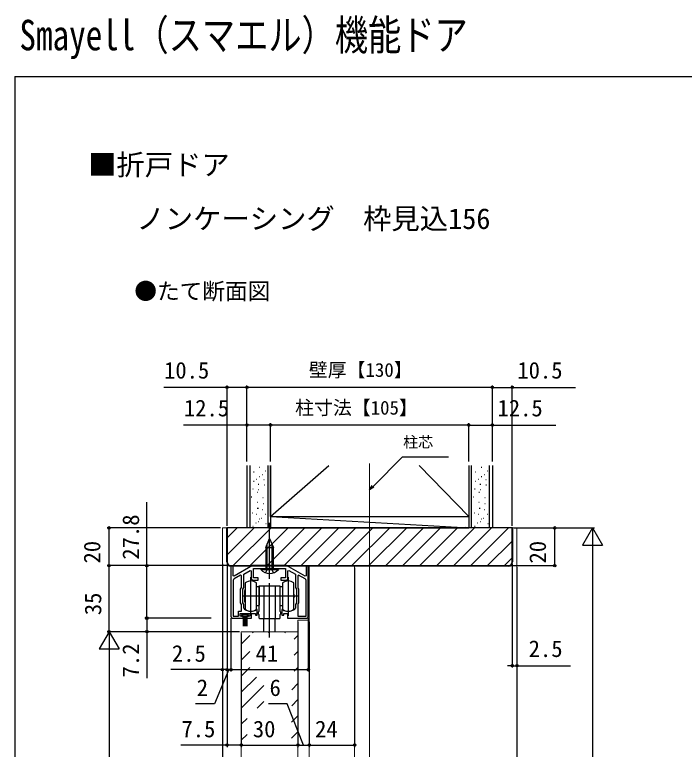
# Model space of a CAD drawing. Units: millimetres, scale not verified. Extents: x -525 to 525, y -783 to 780.
# Drawn here: x -525 to -170.4, y 390.8 to 779.6 of the extents above; entities that cross this region are included whole.
import ezdxf
from ezdxf.enums import TextEntityAlignment as Align

# ---------------------------------------------------------------- set-up
doc = ezdxf.new("R2010")
doc.units = ezdxf.units.MM
doc.header["$LTSCALE"] = 4
for name, color, linetype in [('0-2_USER1', 3, 'Continuous'), ('0-3_YKK_11', 7, 'Continuous'), ('0-6_YKK_13', 4, 'Continuous'), ('0-8_YKK_D', 6, 'Continuous'), ('0-9_YKK_ZWAK', 7, 'Continuous'), ('0-A_YSS_K', 3, 'Continuous'), ('0-B_YSS_KE', 3, 'Continuous')]:
    doc.layers.add(name, color=color, linetype=linetype)
doc.layers.add('0-5_YKK_12', color=2, linetype='Continuous', lineweight=18)
doc.styles.add('ＭＳ ゴシック', font='')
doc.styles.get('ＭＳ ゴシック').set_extended_font_data('MS Gothic')

msp = doc.modelspace()

# ---------------------------------------------------------------- linework, layer by layer
at = {"layer": '0-3_YKK_11'}
for p, q in [((-410.503, 487.783), (-410.503, 461.183)), ((-370.703, 461.183), (-370.703, 480.074)), ((-399.752, 463.883), (-399.954, 463.883)), ((-380.052, 463.883), (-380.254, 463.883))]:
    msp.add_line(p, q, dxfattribs=at)
for points in [[(-369.503, 461.183), (-369.503, 487.783), (-370.703, 487.783), (-370.703, 482.614), (-371.203, 482.325), (-381.003, 487.983), (-399.003, 487.983), (-408.803, 482.325), (-409.303, 482.614), (-409.303, 487.783), (-410.503, 487.783)], [(-398.703, 480.383), (-396.003, 480.383), (-396.003, 481.583), (-398.503, 481.583), (-398.503, 486.383), (-390.461, 486.383), (-390.278, 486.503), (-389.728, 486.503), (-389.545, 486.383), (-381.503, 486.383), (-381.503, 481.583), (-384.003, 481.583), (-384.003, 480.383), (-381.303, 480.383)], [(-409.303, 480.074), (-409.303, 461.183), (-406.503, 461.183), (-406.503, 463.883), (-404.903, 463.883), (-404.903, 467.383), (-405.403, 468.249), (-405.403, 475.517), (-404.903, 476.383), (-404.903, 482.614), (-405.403, 482.903), (-408.803, 480.94)], [(-403.528, 465.204), (-403.703, 465.584), (-403.703, 467.383), (-404.203, 468.249), (-404.203, 475.517), (-403.703, 476.383), (-403.703, 483.422), (-400.203, 485.443), (-399.703, 485.154), (-399.703, 481.383)], [(-380.303, 481.383), (-380.303, 485.154), (-379.803, 485.443), (-376.303, 483.422), (-376.303, 476.383), (-375.803, 475.517), (-375.803, 468.249), (-376.303, 467.383), (-376.303, 465.584), (-376.478, 465.204)], [(-371.203, 480.94), (-374.603, 482.903), (-375.103, 482.614), (-375.103, 476.383), (-374.603, 475.517), (-374.603, 468.249), (-375.103, 467.383), (-375.103, 461.183), (-370.703, 461.183)], [(-409.503, 460.183), (-404.003, 460.183), (-404.003, 461.183), (-405.503, 461.183), (-405.503, 462.683), (-400.503, 462.683), (-400.503, 461.183), (-402.003, 461.183), (-402.003, 460.183), (-399.503, 460.183), (-399.503, 462.683), (-397.503, 462.683), (-397.503, 461.783), (-396.503, 461.783), (-396.503, 464.683), (-396.814, 464.683), (-396.966, 464.642)], [(-383.04, 464.642), (-383.192, 464.683), (-383.503, 464.683), (-383.503, 461.783), (-382.503, 461.783), (-382.503, 462.683), (-380.503, 462.683), (-380.503, 460.183), (-370.503, 460.183)]]:
    msp.add_lwpolyline(points, dxfattribs=at)
for centre, radius, start, end in [((-408.303, 480.074), 1, 120, 180.00003), ((-398.703, 481.383), 1, 180.00001, 269.99999), ((-381.303, 481.383), 1, 270.00001, 359.99999), ((-371.703, 480.074), 1, 359.99997, 60), ((-399.953, 469.383), 5.5, 229.45839, 269.99109), ((-399.753, 469.383), 5.5, 270.00891, 300.45033), ((-380.253, 469.383), 5.5, 239.54967, 269.99109), ((-380.053, 469.383), 5.5, 270.00891, 310.54161), ((-409.503, 461.183), 1, 180.00001, 269.99999), ((-370.503, 461.183), 1, 270.00001, 359.99999)]:
    msp.add_arc(centre, radius, start, end, dxfattribs=at)
at = {"layer": '0-5_YKK_12'}
for p, q in [((-337, 196.269), (-337, 541.983)), ((-394.246, 513.116), (-394.046, 513.116)), ((-276.746, 513.116), (-276.546, 513.116)), ((-415, 507.983), (-259, 507.983)), ((-415, 507.983), (-415, 212.983)), ((-415, 507.983), (-259, 507.983)), ((-259, 507.983), (-259, 212.983)), ((-369.002, 487.983), (-369.002, 212.983)), ((-345.002, 487.983), (-345.002, 212.983)), ((-375.002, 459.183), (-375.002, 212.983)), ((-375.002, 459.183), (-369.002, 459.183)), ((-405.006, 446.454), (-400.401, 451.059)), ((-398.977, 452.483), (-398.477, 452.983)), ((-390.492, 452.483), (-389.992, 452.983)), ((-382.006, 452.483), (-381.506, 452.983)), ((-376.946, 449.058), (-375.006, 450.998)), ((-405.006, 437.969), (-400.401, 442.574)), ((-376.946, 440.573), (-375.006, 442.513)), ((-405.006, 429.484), (-400.401, 434.089)), ((-376.946, 432.088), (-375.006, 434.028)), ((-405.006, 420.999), (-396.976, 429.029)), ((-405.006, 412.513), (-393.026, 424.493)), ((-378.298, 422.25), (-375.006, 425.543)), ((-378.298, 413.765), (-375.006, 417.058)), ((-396.551, 412.483), (-393.025, 416.008)), ((-378.414, 405.163), (-375.006, 408.572)), ((-405.005, 404.028), (-401.869, 407.165)), ((-405.005, 395.543), (-401.869, 398.679)), ((-378.414, 396.678), (-375.005, 400.087)), ((-375.261, 391.347), (-375.005, 391.602))]:
    msp.add_line(p, q, dxfattribs=at)
msp.add_lwpolyline([(-405.006, 452.983), (-375.006, 452.983), (-375.003, 226.983), (-405.003, 226.983)], close=True, dxfattribs=at)
at = {"layer": '0-6_YKK_13'}
for p, q in [((-390.003, 481.044), (-390.003, 510.593)), ((-391.403, 499.003), (-391.403, 486.383)), ((-388.603, 486.383), (-388.603, 499.003)), ((-392.003, 497.555), (-388.003, 497.555)), ((-392.003, 497.555), (-392.003, 486.383)), ((-394.703, 486.383), (-385.303, 486.383)), ((-394.703, 486.383), (-394.703, 485.872)), ((-385.303, 486.383), (-385.303, 485.872)), ((-394.703, 485.872), (-385.303, 485.872)), ((-402.856, 478.883), (-402.856, 471.883)), ((-399.856, 461.482), (-399.856, 481.883)), ((-396.856, 464.883), (-396.856, 478.883)), ((-390.006, 449.956), (-390.006, 478.642)), ((-383.156, 478.883), (-383.156, 464.883)), ((-380.156, 481.883), (-380.156, 461.482)), ((-377.156, 471.883), (-377.156, 478.883)), ((-403.156, 468.883), (-403.156, 474.883)), ((-396.856, 476.983), (-395.856, 476.983)), ((-395.556, 476.683), (-395.556, 467.083)), ((-395.506, 463.883), (-395.506, 477.183)), ((-384.506, 477.183), (-395.506, 477.183)), ((-393.056, 477.183), (-393.056, 459.883)), ((-386.956, 459.883), (-386.956, 477.183)), ((-384.506, 477.183), (-384.506, 463.883)), ((-384.456, 467.083), (-384.456, 476.683)), ((-384.156, 476.983), (-383.156, 476.983)), ((-374.506, 471.883), (-404.556, 471.883)), ((-402.856, 471.883), (-402.856, 464.883)), ((-377.156, 464.883), (-377.156, 471.883)), ((-395.856, 466.783), (-396.856, 466.783)), ((-383.156, 466.783), (-384.156, 466.783)), ((-395.806, 462.383), (-395.806, 463.583)), ((-384.206, 463.583), (-384.206, 462.383)), ((-403.906, 461.183), (-403.906, 456.033)), ((-403.606, 461.183), (-403.606, 456.033)), ((-403.306, 461.183), (-403.306, 456.033)), ((-403.006, 461.183), (-403.006, 456.033)), ((-402.706, 461.183), (-402.706, 456.033)), ((-402.406, 461.183), (-402.406, 456.033)), ((-402.106, 461.183), (-402.106, 456.033)), ((-395.506, 460.183), (-395.506, 462.083)), ((-384.806, 459.883), (-395.206, 459.883)), ((-393.006, 452.983), (-393.006, 459.883)), ((-387.006, 452.983), (-387.006, 459.883)), ((-384.506, 462.083), (-384.506, 460.183))]:
    msp.add_line(p, q, dxfattribs=at)
for points in [[(-392.003, 497.555), (-390.003, 502.383), (-388.003, 497.555)], [(-392.003, 486.383), (-388.003, 486.383), (-388.003, 497.555)], [(-392.103, 484.229), (-391.153, 486.177), (-390.003, 486.788)], [(-387.903, 484.229), (-388.853, 486.177), (-390.003, 486.788)]]:
    msp.add_lwpolyline(points, dxfattribs=at)
msp.add_lwpolyline([(-401.156, 462.033), (-404.856, 462.033), (-404.856, 461.183), (-401.156, 461.183)], close=True, dxfattribs=at)
for centre, radius, start, end in [((-390.003, 490.431), 6.548, 224.12696, 315.87304), ((-399.856, 474.883), 5, 53.1301, 126.8699), ((-380.156, 474.883), 5, 53.1301, 126.8699), ((-402.656, 474.883), 0.5, 113.57818, 180), ((-395.856, 476.683), 0.3, 0, 90), ((-384.156, 476.683), 0.3, 90, 180), ((-379.066, 471.883), 2.21, 360, 30.20244), ((-379.066, 471.883), 2.21, 329.79756, 360), ((-402.656, 468.883), 0.5, 180, 246.42182), ((-395.856, 467.083), 0.3, 270, 0), ((-384.156, 467.083), 0.3, 180, 270), ((-399.856, 468.883), 5, 233.1301, 306.8699), ((-395.506, 463.583), 0.3, 90, 180), ((-384.506, 463.583), 0.3, 0, 90), ((-380.156, 468.883), 5, 233.1301, 306.8699), ((-395.506, 462.383), 0.3, 180, 270), ((-395.206, 460.183), 0.3, 180, 270), ((-384.806, 460.183), 0.3, 270, 360), ((-384.506, 462.383), 0.3, 270, 0)]:
    msp.add_arc(centre, radius, start, end, dxfattribs=at)
at = {"layer": '0-8_YKK_D'}
for p, q in [((-412.5, 508.983), (-412.5, 583.354)), ((-402, 543.161), (-402, 583.354)), ((-272, 543.161), (-272, 583.354)), ((-261.5, 508.983), (-261.5, 583.354)), ((-272, 582.354), (-402, 582.354)), ((-402, 543.354), (-402, 563.354)), ((-389.5, 543.161), (-389.5, 563.354)), ((-389.5, 543.354), (-389.5, 563.354)), ((-284.5, 562.354), (-389.5, 562.354)), ((-284.5, 543.161), (-284.5, 563.354)), ((-284.5, 543.354), (-284.5, 563.354)), ((-272, 543.354), (-272, 563.354)), ((-416, 507.983), (-476, 507.983)), ((-475, 487.983), (-475, 507.983)), ((-260.5, 507.983), (-238, 507.983)), ((-258, 507.983), (-218, 507.983)), ((-239, 487.983), (-239, 507.983)), ((-219, 507.983), (-224.25, 498.89)), ((-219, 507.983), (-213.75, 498.89)), ((-219, 507.983), (-219, 489.797)), ((-224.25, 498.89), (-213.75, 498.89)), ((-219, 497.483), (-219, 223.483)), ((-411.5, 487.983), (-476, 487.983)), ((-416, 487.983), (-476, 487.983)), ((-475, 452.983), (-475, 487.983)), ((-424.458, 487.983), (-456, 487.983)), ((-415, 488.983), (-415, 371.983)), ((-415, 487.983), (-415, 431.983)), ((-412.5, 488.983), (-412.5, 391.983)), ((-412.5, 488.983), (-412.5, 431.983)), ((-345.002, 486.783), (-345.002, 391.983)), ((-262.5, 487.983), (-238, 487.983)), ((-261.5, 488.983), (-261.5, 433.983)), ((-259, 487.14), (-259, 371.983)), ((-425.085, 460.183), (-456, 460.183)), ((-420.98, 460.183), (-456, 460.183)), ((-410.503, 460.183), (-410.503, 431.983)), ((-410.503, 460.183), (-410.503, 431.983)), ((-369.503, 460.183), (-369.503, 431.983)), ((-375.002, 458.183), (-375, 391.984)), ((-369.002, 458.183), (-369, 391.984)), ((-369.002, 458.183), (-369.002, 391.983)), ((-259, 456.171), (-259, 433.983)), ((-475, 452.983), (-480.25, 443.89)), ((-406.006, 452.983), (-476, 452.983)), ((-416, 452.983), (-476, 452.983)), ((-475, 452.983), (-469.75, 443.89)), ((-475, 452.983), (-475, 434.797)), ((-421, 452.983), (-456, 452.983)), ((-405.005, 451.983), (-405.005, 391.983)), ((-405.005, 451.983), (-405.005, 391.983)), ((-375.006, 451.983), (-375.006, 391.983)), ((-480.25, 443.89), (-469.75, 443.89)), ((-475, 442.483), (-475, 237.483)), ((-412.5, 441.983), (-412.5, 431.983)), ((-415, 432.983), (-442.327, 432.983)), ((-412.5, 432.983), (-415.05, 432.983)), ((-412.5, 432.983), (-415, 432.983)), ((-412.5, 432.983), (-410.503, 432.983)), ((-412.5, 432.983), (-410.503, 432.983)), ((-412.5, 432.983), (-409.95, 432.983)), ((-410.503, 432.983), (-407.953, 432.983)), ((-410.503, 432.983), (-369.503, 432.983)), ((-261.5, 434.983), (-264.05, 434.983)), ((-261.5, 434.983), (-259, 434.983)), ((-259, 434.983), (-230.673, 434.983)), ((-405.005, 392.983), (-375.006, 392.983)), ((-375, 392.984), (-369, 392.984)), ((-369.002, 392.983), (-345.002, 392.983))]:
    msp.add_line(p, q, dxfattribs=at)
for points in [[(-402, 582.354), (-412.5, 582.354), (-446.05, 582.354)], [(-272, 582.354), (-261.5, 582.354), (-227.95, 582.354)], [(-389.5, 562.354), (-402, 562.354), (-435.55, 562.354)], [(-284.5, 562.354), (-272, 562.354), (-238.45, 562.354)], [(-337, 528.139), (-335.197, 529.942), (-319.641, 545.498), (-295.249, 545.498)], [(-334.714, 529.459), (-337, 528.139), (-335.68, 530.425)], [(-455, 460.183), (-455, 487.983), (-455, 521.556)], [(-455, 460.183), (-455, 452.983), (-455, 428.479)], [(-411.502, 432.983), (-419.23, 414.861), (-429.185, 414.861)], [(-372, 392.984), (-380.753, 414.861), (-390.571, 414.861)], [(-405.005, 392.983), (-412.5, 392.983), (-437.005, 392.983)]]:
    msp.add_lwpolyline(points, dxfattribs=at)
for centre in [(-412.5, 582.354), (-402, 582.354), (-402, 582.354), (-272, 582.354), (-272, 582.354), (-261.5, 582.354), (-402, 562.354), (-389.5, 562.354), (-389.5, 562.354), (-284.5, 562.354), (-284.5, 562.354), (-272, 562.354), (-475, 507.983), (-239, 507.983), (-475, 487.983), (-475, 487.983), (-455, 487.983), (-239, 487.983), (-455, 460.183), (-455, 460.183), (-475, 452.983), (-455, 452.983), (-261.5, 434.983), (-259, 434.983), (-415, 432.983), (-412.5, 432.983), (-412.5, 432.983), (-410.503, 432.983), (-410.503, 432.983), (-369.503, 432.983), (-412.5, 392.983), (-405.005, 392.983), (-405.005, 392.983), (-375.006, 392.983), (-375, 392.984), (-369.002, 392.983), (-369, 392.984), (-345.002, 392.983)]:
    msp.add_circle(centre, 0.637, dxfattribs=at)
at = {"layer": '0-9_YKK_ZWAK'}
for q in [(-525, -783.2), (525, 746.8)]:
    msp.add_line((-525, 746.8), q, dxfattribs=at)
at = {"layer": '0-A_YSS_K'}
for p, q in [((-402, 541.009), (-402, 507.983)), ((-400.5, 541.009), (-400.5, 507.983)), ((-391, 541.009), (-391, 507.983)), ((-389.5, 541.009), (-389.5, 507.983)), ((-389.5, 513.983), (-358.549, 541.009)), ((-389.5, 513.983), (-389.5, 541.009)), ((-284.5, 513.983), (-310.708, 541.009)), ((-284.5, 541.009), (-284.5, 507.983)), ((-284.5, 541.009), (-284.5, 513.983)), ((-283, 507.983), (-283, 541.009)), ((-273.5, 507.983), (-273.5, 541.009)), ((-272, 541.009), (-272, 507.983)), ((-398.456, 537.646), (-398.256, 537.646)), ((-395.365, 540.143), (-395.165, 540.143)), ((-392.225, 538.236), (-392.025, 538.236)), ((-280.956, 537.646), (-280.756, 537.646)), ((-277.865, 540.143), (-277.665, 540.143)), ((-274.725, 538.236), (-274.525, 538.236)), ((-398.456, 532.712), (-398.256, 532.712)), ((-396.998, 533.721), (-396.798, 533.721)), ((-395.365, 535.208), (-395.165, 535.208)), ((-393.908, 536.218), (-393.708, 536.218)), ((-393.01, 533.526), (-392.81, 533.526)), ((-280.956, 532.712), (-280.756, 532.712)), ((-279.498, 533.721), (-279.298, 533.721)), ((-277.865, 535.208), (-277.665, 535.208)), ((-276.408, 536.218), (-276.208, 536.218)), ((-275.51, 533.526), (-275.31, 533.526)), ((-396.101, 531.03), (-395.901, 531.03)), ((-395.814, 531.171), (-395.614, 531.171)), ((-392.898, 530.835), (-392.698, 530.835)), ((-278.601, 531.03), (-278.401, 531.03)), ((-278.314, 531.171), (-278.114, 531.171)), ((-275.398, 530.835), (-275.198, 530.835)), ((-398.905, 528.675), (-398.705, 528.675)), ((-396.599, 526.91), (-396.399, 526.91)), ((-395.989, 528.339), (-395.789, 528.339)), ((-281.405, 528.675), (-281.205, 528.675)), ((-279.099, 526.91), (-278.899, 526.91)), ((-278.489, 528.339), (-278.289, 528.339)), ((-399.69, 524.414), (-399.49, 524.414)), ((-396.662, 521.498), (-396.462, 521.498)), ((-393.571, 523.994), (-393.371, 523.994)), ((-282.19, 524.414), (-281.99, 524.414)), ((-279.162, 521.498), (-278.962, 521.498)), ((-276.071, 523.994), (-275.871, 523.994)), ((-396.55, 518.358), (-396.35, 518.358)), ((-396.15, 518.387), (-395.95, 518.387)), ((-393.795, 517.714), (-393.595, 517.714)), ((-393.459, 520.854), (-393.259, 520.854)), ((-279.05, 518.358), (-278.85, 518.358)), ((-278.65, 518.387), (-278.45, 518.387)), ((-276.295, 517.714), (-276.095, 517.714)), ((-275.959, 520.854), (-275.759, 520.854)), ((-399.241, 515.891), (-399.041, 515.891)), ((-396.886, 515.218), (-396.686, 515.218)), ((-392.338, 515.247), (-392.138, 515.247)), ((-389.5, 513.983), (-284.5, 513.983)), ((-389.5, 513.983), (-284.5, 507.983)), ((-389.5, 513.983), (-284.5, 513.983)), ((-389.5, 513.983), (-389.5, 507.983)), ((-284.5, 513.983), (-284.5, 507.983)), ((-281.741, 515.891), (-281.541, 515.891)), ((-279.386, 515.218), (-279.186, 515.218)), ((-274.838, 515.247), (-274.638, 515.247)), ((-397.335, 510.62), (-397.135, 510.62)), ((-395.814, 511.322), (-395.614, 511.322)), ((-395.428, 512.751), (-395.228, 512.751)), ((-394.244, 513.116), (-394.044, 513.116)), ((-392.001, 510.313), (-391.801, 510.313)), ((-279.835, 510.62), (-279.635, 510.62)), ((-278.314, 511.322), (-278.114, 511.322)), ((-277.928, 512.751), (-277.728, 512.751)), ((-276.744, 513.116), (-276.544, 513.116)), ((-274.501, 510.313), (-274.301, 510.313)), ((-412.5, 502.674), (-407.191, 507.983)), ((-412.5, 493.694), (-398.211, 507.983)), ((-409.23, 487.983), (-389.23, 507.983)), ((-400.25, 487.983), (-380.25, 507.983)), ((-398.905, 508.826), (-398.705, 508.826)), ((-391.27, 487.983), (-371.27, 507.983)), ((-389.5, 507.983), (-284.5, 507.983)), ((-382.29, 487.983), (-362.29, 507.983)), ((-373.309, 487.983), (-353.309, 507.983)), ((-364.329, 487.983), (-344.329, 507.983)), ((-355.349, 487.983), (-335.349, 507.983)), ((-346.369, 487.983), (-326.369, 507.983)), ((-337.388, 487.983), (-317.388, 507.983)), ((-328.408, 487.983), (-308.408, 507.983)), ((-319.428, 487.983), (-299.428, 507.983)), ((-310.448, 487.983), (-290.448, 507.983)), ((-301.467, 487.983), (-281.467, 507.983)), ((-292.487, 487.983), (-272.487, 507.983)), ((-283.507, 487.983), (-263.507, 507.983)), ((-281.405, 508.826), (-281.205, 508.826)), ((-274.527, 487.983), (-261.5, 501.01)), ((-265.546, 487.983), (-261.5, 492.029))]:
    msp.add_line(p, q, dxfattribs=at)
at = {"layer": '0-B_YSS_KE'}
for p, q in [((-387.7, 508.183), (-387.7, 507.983)), ((-286.3, 507.983), (-286.3, 508.183)), ((-261.5, 507.983), (-286.3, 508.183)), ((-261.5, 489.983), (-261.5, 507.983)), ((-410.5, 487.983), (-263.5, 487.983)), ((-263.5, 487.783), (-410.5, 487.783))]:
    msp.add_line(p, q, dxfattribs=at)
for points in [[(-412.7, 489.983), (-412.7, 508.183), (-387.7, 508.183)], [(-261.5, 507.983), (-412.5, 507.983), (-412.5, 489.983)], [(-286.3, 508.183), (-261.3, 508.183), (-261.3, 489.983)]]:
    msp.add_lwpolyline(points, dxfattribs=at)
for centre, radius, start, end in [((-410.5, 489.983), 2.2, 180.00001, 269.99999), ((-410.5, 489.983), 2, 180.00001, 269.99999), ((-263.5, 489.983), 2.2, 270.00001, 359.99999), ((-263.5, 489.983), 2, 270.00001, 359.99999)]:
    msp.add_arc(centre, radius, start, end, dxfattribs=at)

# ---------------------------------------------------------------- texts
at = {"layer": '0-2_USER1', "style": 'ＭＳ ゴシック', "width": 0.8}
msp.add_text('Smayell（スマエル）機能ドア', height=16.13, dxfattribs=at).set_placement((-522.5, 755.925), align=Align.BOTTOM_LEFT)
at = {"layer": '0-2_USER1', "style": 'ＭＳ ゴシック'}
for s, height, p in [('■折戸ドア', 11, (-486.153, 691.34)), ('\u3000 ノンケーシング\u3000枠見込156', 11, (-483, 662.845)), ('●たて断面図', 8.798, (-461.636, 626.232))]:
    msp.add_text(s, height=height, dxfattribs=at).set_placement(p, align=Align.BOTTOM_LEFT)
at = {"layer": '0-8_YKK_D', "style": 'ＭＳ ゴシック'}
for s, height, p in [('10.5', 8.798, (-445.891, 584.354)), ('壁厚【130】', 7.331, (-369.216, 585.717)), ('10.5', 8.798, (-258.791, 584.354)), ('12.5', 8.798, (-435.391, 564.354)), ('柱寸法【105】', 7.331, (-376.46, 565.717)), ('12.5', 8.798, (-269.291, 564.354)), ('柱芯', 5.865, (-319.312, 548.706)), ('2.5', 8.798, (-252.786, 436.983)), ('2.5', 8.798, (-441.714, 434.483)), ('41', 8.798, (-397.401, 434.483)), ('2', 8.798, (-428.571, 416.361)), ('7.5', 8.798, (-436.664, 394.483)), ('30', 8.798, (-398.869, 394.483)), ('24', 8.798, (-365.899, 394.483))]:
    msp.add_text(s, height=height, dxfattribs=at).set_placement(p, align=Align.BOTTOM_LEFT)
for s, rotation, p in [('27.8', 90, (-456.5, 491.147)), ('20', 90, (-477, 489.12)), ('20', 90, (-241, 489.12)), ('35', 90, (-476.5, 461.756)), ('7.2', 90, (-456.5, 428.82)), ('6', 0.001, (-390.025, 416.361))]:
    msp.add_text(s, height=8.798, rotation=rotation, dxfattribs=at).set_placement(p, align=Align.BOTTOM_LEFT)

doc.saveas('drawing.dxf')
